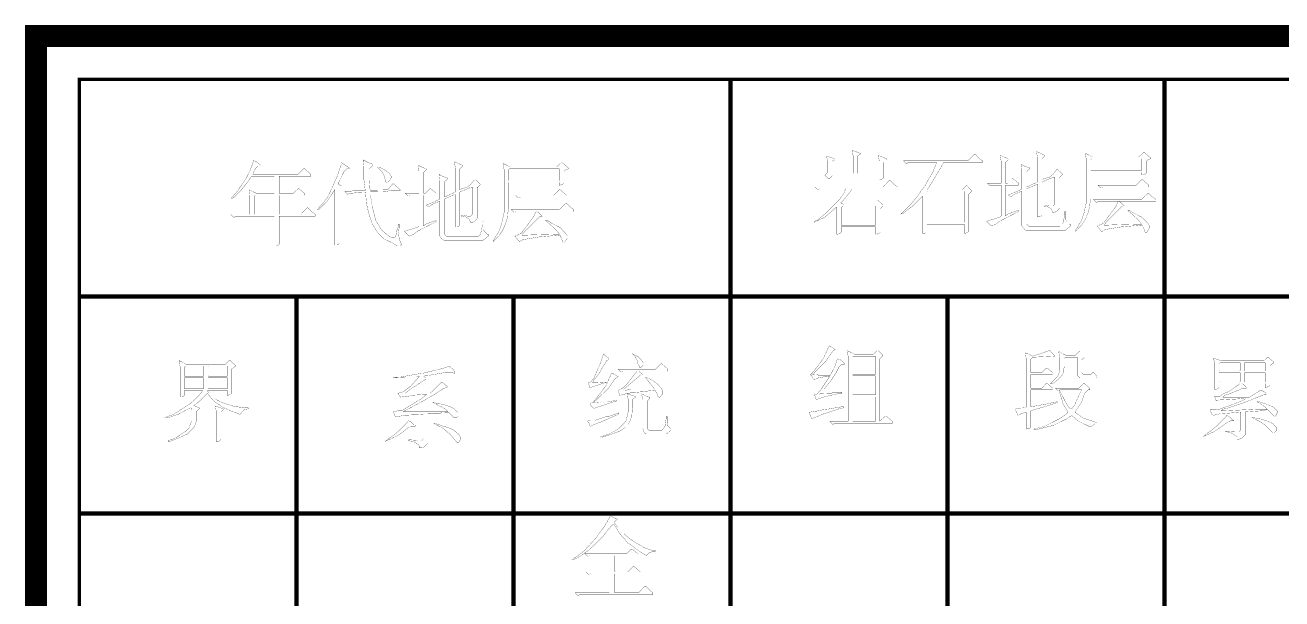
# Model space of a CAD drawing. Extents: x 94 to 452, y -72 to 1042.
# Drawn here: x 93.7 to 151.6, y 991.1 to 1017.5 of the extents above; entities that cross this region are included whole.
import ezdxf

# ---------------------------------------------------------------- set-up
doc = ezdxf.new("R2010")
doc.units = 0
doc.header["$MEASUREMENT"] = 0
doc.layers.add('TREE_LAYER', color=7, linetype='Continuous')

msp = doc.modelspace()

# ---------------------------------------------------------------- linework, layer by layer
at = {"layer": 'TREE_LAYER'}
for points, const_width, elevation in [([(94.22612, 93.001716), (94.22612, 848.485862), (94.22612, 908.832322), (94.22612, 995.005583), (94.22612, 1005.005583), (94.22612, 1017.005583), (126.22612, 1017.005583), (146.22612, 1017.005583), (186.22612, 1017.005583), (191.22612, 1017.005583), (206.22612, 1017.005583), (211.22612, 1017.005583), (221.22612, 1017.005583), (399.22612, 1017.005583), (409.22612, 1017.005583), (451.22612, 1017.005583), (451.22612, 995.005583), (451.22612, 11.113007)], 1, 2891.008799), ([(399.22612, 1015.005583), (221.22612, 1015.005583), (221.22612, 1015.005583), (211.22612, 1015.005583), (211.22612, 1015.005583), (206.22612, 1015.005583), (206.22612, 1015.005583), (191.22612, 1015.005583), (191.22612, 1015.005583), (186.22612, 1015.005583), (186.22612, 1015.005583), (146.22612, 1015.005583), (146.22612, 1015.005583), (126.22612, 1015.005583), (126.22612, 1015.005583), (96.22612, 1015.005583), (96.22612, 1015.005583), (96.22612, 1005.005583), (96.22612, 1005.005583), (96.22612, 995.005583), (96.22612, 995.005583), (96.22612, 908.832322), (96.22612, 908.832322), (96.22612, 848.485862)], 0.15, 2875.008799), ([(126.22612, 1015.005583), (126.22612, 1005.005583)], 0.2, 10), ([(146.22612, 1015.005583), (146.22612, 1005.005583)], 0.2, 10), ([(146.22612, 1015.005583), (146.22612, 1005.005583)], 0.2, 10), ([(104.267352, 1011.266574), (104.251665, 1011.266574), (104.251665, 1011.250888), (104.126175, 1010.890104), (103.922253, 1010.466574), (103.498724, 1009.839123), (103.247744, 1009.556771), (103.247744, 1009.509712), (103.373234, 1009.588143), (103.639901, 1009.85481), (103.953626, 1010.246967), (104.157548, 1010.545006), (105.208528, 1010.545006), (105.208528, 1010.545006), (105.208528, 1009.760692), (105.208528, 1009.760692), (104.377155, 1009.760692), (104.047744, 1009.917555), (104.079116, 1009.650888), (104.079116, 1008.803829), (104.079116, 1008.788143), (103.200685, 1008.788143), (103.326175, 1008.662653), (103.373234, 1008.662653), (103.420293, 1008.709712), (105.208528, 1008.709712), (105.208528, 1008.709712), (105.208528, 1007.32932), (105.302646, 1007.32932), (105.381077, 1007.360692), (105.428136, 1007.407751), (105.428136, 1008.709712), (105.428136, 1008.709712), (107.090881, 1008.709712), (107.090881, 1008.788143), (106.934018, 1008.913633), (106.761469, 1009.086182), (106.71441, 1009.086182), (106.432057, 1008.788143), (105.428136, 1008.788143), (105.428136, 1008.803829), (105.428136, 1009.666574), (105.428136, 1009.666574), (106.58892, 1009.666574), (106.58892, 1009.760692), (106.353626, 1009.964614), (106.306567, 1009.964614), (106.086959, 1009.760692), (105.428136, 1009.760692), (105.428136, 1009.760692), (105.428136, 1010.545006), (105.428136, 1010.545006), (106.886959, 1010.545006), (106.886959, 1010.639123), (106.604606, 1010.890104), (106.557548, 1010.890104), (106.306567, 1010.639123), (104.220293, 1010.639123), (104.220293, 1010.639123), (104.330097, 1010.890104), (104.455587, 1011.015594), (104.581077, 1011.015594), (104.581077, 1011.046967), (104.377155, 1011.219516), (104.267352, 1011.266574), (104.267352, 1011.266574)], 0.01, 1), ([(108.298724, 1011.172457), (108.298724, 1011.172457), (108.298724, 1011.094025), (108.126175, 1010.592065), (107.875195, 1010.011672), (107.671273, 1009.588143), (107.420293, 1009.258731), (107.279116, 1009.117555), (107.200685, 1009.007751), (107.200685, 1009.007751), (107.247744, 1009.007751), (107.639901, 1009.384222), (108.000685, 1009.933241), (108.000685, 1009.933241), (108.000685, 1007.376378), (108.094803, 1007.376378), (108.157548, 1007.407751), (108.204606, 1007.45481), (108.204606, 1009.917555), (108.330097, 1010.043045), (108.330097, 1010.090104), (108.157548, 1010.168535), (108.141861, 1010.184222), (108.424214, 1010.764614), (108.549704, 1010.890104), (108.675195, 1010.921476), (108.298724, 1011.172457), (108.298724, 1011.172457)], 0.01, 1), ([(109.302646, 1011.297947), (109.302646, 1011.297947), (109.302646, 1011.235202), (109.334018, 1010.984222), (109.334018, 1010.419516), (109.396763, 1009.901869), (109.396763, 1009.886182), (108.86343, 1009.886182), (108.722253, 1009.839123), (108.455587, 1009.839123), (108.581077, 1009.713633), (108.753626, 1009.760692), (109.067352, 1009.792065), (109.41245, 1009.807751), (109.459508, 1009.274418), (109.553626, 1008.866574), (109.710489, 1008.3803), (109.961469, 1007.956771), (110.259508, 1007.658731), (110.683038, 1007.45481), (110.886959, 1007.32932), (111.01245, 1007.32932), (111.059508, 1007.376378), (111.059508, 1007.423437), (110.965391, 1007.658731), (110.934018, 1007.941084), (110.949704, 1008.082261), (110.965391, 1008.223437), (110.965391, 1008.333241), (110.934018, 1008.333241), (110.934018, 1008.239123), (110.839901, 1008.003829), (110.808528, 1007.784222), (110.71441, 1007.70579), (110.635979, 1007.70579), (110.432057, 1007.83128), (110.165391, 1008.050888), (109.883038, 1008.50579), (109.710489, 1009.195986), (109.710489, 1009.227359), (109.632057, 1009.697947), (109.632057, 1009.792065), (109.632057, 1009.823437), (110.322253, 1009.839123), (110.573234, 1009.886182), (111.01245, 1009.886182), (111.01245, 1009.917555), (110.683038, 1010.215594), (110.510489, 1010.011672), (110.432057, 1009.917555), (109.632057, 1009.901869), (109.616371, 1009.964614), (109.584999, 1010.419516), (109.584999, 1010.890104), (109.757548, 1011.046967), (109.757548, 1011.094025), (109.553626, 1011.172457), (109.302646, 1011.297947), (109.302646, 1011.297947)], 0.01, 1), ([(113.506567, 1011.219516), (113.506567, 1011.219516), (113.506567, 1011.188143), (113.553626, 1010.937163), (113.553626, 1009.823437), (113.53794, 1009.807751), (113.051665, 1009.588143), (113.051665, 1009.603829), (113.051665, 1010.294025), (113.177155, 1010.419516), (113.177155, 1010.466574), (112.957548, 1010.545006), (112.800685, 1010.639123), (112.832057, 1010.356771), (112.832057, 1009.494025), (112.816371, 1009.478339), (112.204606, 1009.211672), (112.330097, 1009.133241), (112.502646, 1009.258731), (112.832057, 1009.399908), (112.832057, 1009.399908), (112.832057, 1007.784222), (112.910489, 1007.674418), (113.035979, 1007.5803), (114.808528, 1007.5803), (114.918332, 1007.658731), (115.059508, 1007.784222), (115.059508, 1007.878339), (115.01245, 1007.878339), (114.886959, 1008.003829), (114.839901, 1008.113633), (114.839901, 1008.458731), (114.808528, 1008.458731), (114.808528, 1008.317555), (114.71441, 1007.878339), (114.58892, 1007.752849), (113.177155, 1007.752849), (113.051665, 1007.878339), (113.051665, 1009.494025), (113.067352, 1009.509712), (113.53794, 1009.713633), (113.553626, 1009.713633), (113.553626, 1008.207751), (113.647744, 1008.207751), (113.710489, 1008.239123), (113.757548, 1008.286182), (113.757548, 1009.807751), (113.773234, 1009.823437), (114.290881, 1010.043045), (114.33794, 1010.043045), (114.33794, 1010.043045), (114.33794, 1008.788143), (114.259508, 1008.709712), (114.102646, 1008.709712), (113.867352, 1008.756771), (113.835979, 1008.756771), (113.835979, 1008.709712), (114.055587, 1008.662653), (114.181077, 1008.584222), (114.259508, 1008.411672), (114.33794, 1008.411672), (114.46343, 1008.490104), (114.557548, 1008.615594), (114.557548, 1010.043045), (114.58892, 1010.043045), (114.71441, 1010.168535), (114.479116, 1010.388143), (114.432057, 1010.388143), (114.259508, 1010.168535), (114.102646, 1010.043045), (113.835979, 1009.964614), (113.757548, 1009.917555), (113.757548, 1009.933241), (113.757548, 1010.890104), (113.883038, 1011.015594), (113.883038, 1011.046967), (113.679116, 1011.141084), (113.506567, 1011.219516), (113.506567, 1011.219516)], 0.01, 1), ([(118.479116, 1011.172457), (118.432057, 1011.172457), (118.21245, 1010.968535), (116.079116, 1010.968535), (115.749704, 1011.141084), (115.796763, 1010.858731), (115.796763, 1008.866574), (115.702646, 1008.443045), (115.702646, 1008.411672), (115.577155, 1008.035202), (115.451665, 1007.83128), (115.294803, 1007.5803), (115.294803, 1007.533241), (115.592842, 1007.846967), (115.749704, 1008.082261), (115.875195, 1008.395986), (115.953626, 1008.662653), (115.969312, 1008.850888), (116.000685, 1009.039123), (116.000685, 1010.246967), (116.000685, 1010.262653), (118.33794, 1010.262653), (118.33794, 1010.246967), (118.33794, 1010.137163), (118.384999, 1010.137163), (118.494803, 1010.168535), (118.557548, 1010.215594), (118.557548, 1010.764614), (118.635979, 1010.843045), (118.761469, 1010.890104), (118.761469, 1010.921476), (118.479116, 1011.172457), (118.479116, 1011.172457)], 0.01, 1), ([(131.848783, 1011.729811), (131.833097, 1011.729811), (131.833097, 1011.698438), (131.880156, 1011.494517), (131.880156, 1010.678831), (131.86447, 1010.678831), (130.923293, 1010.678831), (130.907607, 1010.678831), (130.907607, 1011.22785), (131.033097, 1011.306282), (131.033097, 1011.306282), (131.033097, 1011.35334), (130.656627, 1011.478831), (130.703685, 1011.243537), (130.703685, 1010.725889), (130.578195, 1010.600399), (130.750744, 1010.42785), (130.782117, 1010.42785), (130.907607, 1010.55334), (130.907607, 1010.584713), (130.923293, 1010.600399), (133.087999, 1010.600399), (133.087999, 1010.584713), (133.087999, 1010.380791), (133.182117, 1010.396478), (133.244862, 1010.42785), (133.291921, 1010.474909), (133.291921, 1011.180791), (133.417411, 1011.306282), (133.417411, 1011.35334), (133.213489, 1011.431772), (133.04094, 1011.510203), (133.087999, 1011.243537), (133.087999, 1010.678831), (133.087999, 1010.678831), (132.084078, 1010.678831), (132.084078, 1010.678831), (132.084078, 1011.478831), (132.209568, 1011.557262), (132.209568, 1011.557262), (132.209568, 1011.604321), (131.848783, 1011.729811), (131.848783, 1011.729811)], 0.01, 2), ([(137.511529, 1011.557262), (137.46447, 1011.557262), (137.166431, 1011.259223), (134.201725, 1011.259223), (134.327215, 1011.133733), (134.374274, 1011.133733), (134.405646, 1011.180791), (135.723293, 1011.180791), (135.723293, 1011.165105), (135.566431, 1010.757262), (135.158587, 1010.05138), (135.033097, 1009.894517), (134.829176, 1009.596478), (134.578195, 1009.298438), (134.076234, 1008.796478), (134.201725, 1008.843537), (134.452705, 1009.047458), (134.578195, 1009.125889), (135.080156, 1009.62785), (135.080156, 1009.62785), (135.080156, 1007.918046), (135.174274, 1007.918046), (135.237019, 1007.949419), (135.284078, 1007.996478), (135.284078, 1008.325889), (135.299764, 1008.341576), (136.993882, 1008.341576), (137.009568, 1008.325889), (137.009568, 1007.918046), (137.056627, 1007.918046), (137.166431, 1007.965105), (137.213489, 1007.996478), (137.213489, 1009.721968), (137.33898, 1009.847458), (137.33898, 1009.878831), (137.135058, 1010.098438), (137.087999, 1010.098438), (136.91545, 1009.925889), (135.31545, 1009.925889), (135.299764, 1009.941576), (135.409568, 1010.082752), (135.786038, 1010.710203), (135.817411, 1010.757262), (136.052705, 1011.180791), (137.84094, 1011.180791), (137.84094, 1011.259223), (137.668391, 1011.384713), (137.511529, 1011.557262), (137.511529, 1011.557262)], 0.01, 2), ([(138.672313, 1011.510203), (138.656627, 1011.510203), (138.656627, 1011.494517), (138.703685, 1011.243537), (138.703685, 1010.223929), (138.703685, 1010.223929), (138.076234, 1010.223929), (138.201725, 1010.098438), (138.248783, 1010.098438), (138.280156, 1010.129811), (138.703685, 1010.129811), (138.703685, 1010.129811), (138.703685, 1008.718046), (138.656627, 1008.670987), (138.029176, 1008.467066), (138.248783, 1008.247458), (138.468391, 1008.341576), (138.625254, 1008.467066), (139.503685, 1008.921968), (139.503685, 1008.969027), (139.487999, 1008.969027), (139.252705, 1008.890595), (139.001725, 1008.796478), (138.923293, 1008.718046), (138.907607, 1008.718046), (138.907607, 1010.129811), (138.923293, 1010.129811), (139.503685, 1010.129811), (139.503685, 1010.223929), (139.252705, 1010.42785), (139.205646, 1010.42785), (139.001725, 1010.223929), (138.907607, 1010.223929), (138.907607, 1011.180791), (139.033097, 1011.306282), (139.033097, 1011.35334), (138.829176, 1011.431772), (138.672313, 1011.510203), (138.672313, 1011.510203)], 0.01, 2), ([(140.335058, 1011.682752), (140.335058, 1011.682752), (140.335058, 1011.65138), (140.382117, 1011.400399), (140.382117, 1010.286674), (140.366431, 1010.270987), (139.880156, 1010.05138), (139.880156, 1010.067066), (139.880156, 1010.757262), (140.005646, 1010.882752), (140.005646, 1010.929811), (139.786038, 1011.008242), (139.629176, 1011.10236), (139.660548, 1010.820007), (139.660548, 1009.957262), (139.644862, 1009.941576), (139.033097, 1009.674909), (139.158587, 1009.596478), (139.331136, 1009.721968), (139.660548, 1009.863144), (139.660548, 1009.863144), (139.660548, 1008.247458), (139.73898, 1008.137654), (139.86447, 1008.043537), (141.637019, 1008.043537), (141.746823, 1008.121968), (141.887999, 1008.247458), (141.887999, 1008.341576), (141.84094, 1008.341576), (141.71545, 1008.467066), (141.668391, 1008.57687), (141.668391, 1008.921968), (141.637019, 1008.921968), (141.637019, 1008.780791), (141.542901, 1008.341576), (141.417411, 1008.216086), (140.005646, 1008.216086), (139.880156, 1008.341576), (139.880156, 1009.957262), (139.895842, 1009.972948), (140.366431, 1010.17687), (140.382117, 1010.17687), (140.382117, 1008.670987), (140.476234, 1008.670987), (140.53898, 1008.70236), (140.586038, 1008.749419), (140.586038, 1010.270987), (140.601725, 1010.286674), (141.119372, 1010.506282), (141.166431, 1010.506282), (141.166431, 1010.506282), (141.166431, 1009.25138), (141.087999, 1009.172948), (140.931136, 1009.172948), (140.695842, 1009.220007), (140.66447, 1009.220007), (140.66447, 1009.172948), (140.884078, 1009.125889), (141.009568, 1009.047458), (141.087999, 1008.874909), (141.166431, 1008.874909), (141.291921, 1008.95334), (141.386038, 1009.078831), (141.386038, 1010.506282), (141.417411, 1010.506282), (141.542901, 1010.631772), (141.307607, 1010.85138), (141.260548, 1010.85138), (141.087999, 1010.631772), (140.931136, 1010.506282), (140.66447, 1010.42785), (140.586038, 1010.380791), (140.586038, 1010.396478), (140.586038, 1011.35334), (140.711529, 1011.478831), (140.711529, 1011.510203), (140.507607, 1011.604321), (140.335058, 1011.682752), (140.335058, 1011.682752)], 0.01, 2), ([(145.307607, 1011.635693), (145.260548, 1011.635693), (145.04094, 1011.431772), (142.907607, 1011.431772), (142.578195, 1011.604321), (142.625254, 1011.321968), (142.625254, 1009.329811), (142.531136, 1008.906282), (142.531136, 1008.874909), (142.405646, 1008.498438), (142.280156, 1008.294517), (142.123293, 1008.043537), (142.123293, 1007.996478), (142.421332, 1008.310203), (142.578195, 1008.545497), (142.703685, 1008.859223), (142.782117, 1009.125889), (142.797803, 1009.314125), (142.829176, 1009.50236), (142.829176, 1010.710203), (142.829176, 1010.725889), (145.166431, 1010.725889), (145.166431, 1010.710203), (145.166431, 1010.600399), (145.213489, 1010.600399), (145.323293, 1010.631772), (145.386038, 1010.678831), (145.386038, 1011.22785), (145.46447, 1011.306282), (145.58996, 1011.35334), (145.58996, 1011.384713), (145.307607, 1011.635693), (145.307607, 1011.635693)], 0.01, 2), ([(142.860548, 1011.337654), (142.876234, 1011.35334), (145.166431, 1011.35334), (145.166431, 1011.337654), (145.166431, 1010.804321), (145.166431, 1010.804321), (142.829176, 1010.804321), (142.829176, 1010.804321), (142.829176, 1011.306282), (142.860548, 1011.337654), (142.860548, 1011.337654)], 0.01, 2), ([(110.055587, 1010.968535), (109.961469, 1010.968535), (110.134018, 1010.795986), (110.259508, 1010.592065), (110.306567, 1010.419516), (110.33794, 1010.294025), (110.384999, 1010.262653), (110.432057, 1010.262653), (110.526175, 1010.356771), (110.58892, 1010.466574), (110.58892, 1010.560692), (110.494803, 1010.686182), (110.353626, 1010.795986), (110.055587, 1010.968535), (110.055587, 1010.968535)], 0.01, 1), ([(111.843822, 1011.046967), (111.828136, 1011.046967), (111.828136, 1011.03128), (111.875195, 1010.7803), (111.875195, 1009.760692), (111.875195, 1009.760692), (111.247744, 1009.760692), (111.373234, 1009.635202), (111.420293, 1009.635202), (111.451665, 1009.666574), (111.875195, 1009.666574), (111.875195, 1009.666574), (111.875195, 1008.25481), (111.828136, 1008.207751), (111.200685, 1008.003829), (111.420293, 1007.784222), (111.639901, 1007.878339), (111.796763, 1008.003829), (112.675195, 1008.458731), (112.675195, 1008.50579), (112.659508, 1008.50579), (112.424214, 1008.427359), (112.173234, 1008.333241), (112.094803, 1008.25481), (112.079116, 1008.25481), (112.079116, 1009.666574), (112.094803, 1009.666574), (112.675195, 1009.666574), (112.675195, 1009.760692), (112.424214, 1009.964614), (112.377155, 1009.964614), (112.173234, 1009.760692), (112.079116, 1009.760692), (112.079116, 1010.717555), (112.204606, 1010.843045), (112.204606, 1010.890104), (112.000685, 1010.968535), (111.843822, 1011.046967), (111.843822, 1011.046967)], 0.01, 1), ([(116.032057, 1010.874418), (116.047744, 1010.890104), (118.33794, 1010.890104), (118.33794, 1010.874418), (118.33794, 1010.341084), (118.33794, 1010.341084), (116.000685, 1010.341084), (116.000685, 1010.341084), (116.000685, 1010.843045), (116.032057, 1010.874418), (116.032057, 1010.874418)], 0.01, 1), ([(133.58996, 1010.349419), (133.542901, 1010.349419), (133.260548, 1010.05138), (130.123293, 1010.05138), (130.248783, 1009.925889), (130.280156, 1009.925889), (130.327215, 1009.972948), (131.535058, 1009.972948), (131.535058, 1009.957262), (131.472313, 1009.816086), (131.456627, 1009.75334), (131.252705, 1009.470987), (130.609568, 1008.82785), (130.217411, 1008.514125), (130.076234, 1008.467066), (130.076234, 1008.420007), (130.484078, 1008.608242), (130.546823, 1008.639615), (130.986038, 1009.000399), (131.111529, 1009.125889), (131.127215, 1009.125889), (131.127215, 1007.870987), (131.221332, 1007.886674), (131.284078, 1007.918046), (131.331136, 1007.965105), (131.331136, 1008.200399), (131.331136, 1008.216086), (132.91545, 1008.216086), (132.91545, 1008.200399), (132.91545, 1007.870987), (132.962509, 1007.870987), (133.087999, 1007.918046), (133.135058, 1007.965105), (133.135058, 1009.047458), (133.260548, 1009.172948), (133.260548, 1009.220007), (133.04094, 1009.423929), (133.009568, 1009.423929), (132.837019, 1009.25138), (131.456627, 1009.25138), (131.31545, 1009.314125), (131.472313, 1009.486674), (131.786038, 1009.878831), (131.833097, 1009.972948), (133.919372, 1009.972948), (133.919372, 1010.05138), (133.762509, 1010.17687), (133.58996, 1010.349419), (133.58996, 1010.349419)], 0.01, 2), ([(145.213489, 1010.380791), (145.166431, 1010.380791), (144.91545, 1010.129811), (143.158587, 1010.129811), (143.284078, 1010.004321), (143.331136, 1010.004321), (143.378195, 1010.05138), (145.511529, 1010.05138), (145.511529, 1010.129811), (145.213489, 1010.380791), (145.213489, 1010.380791)], 0.01, 2), ([(104.330097, 1009.666574), (104.330097, 1009.666574), (105.208528, 1009.666574), (105.208528, 1009.666574), (105.208528, 1008.803829), (105.208528, 1008.788143), (104.298724, 1008.788143), (104.298724, 1008.803829), (104.298724, 1009.635202), (104.330097, 1009.666574), (104.330097, 1009.666574)], 0.01, 1), ([(118.384999, 1009.917555), (118.33794, 1009.917555), (118.086959, 1009.666574), (116.330097, 1009.666574), (116.455587, 1009.541084), (116.502646, 1009.541084), (116.549704, 1009.588143), (118.683038, 1009.588143), (118.683038, 1009.666574), (118.384999, 1009.917555), (118.384999, 1009.917555)], 0.01, 1), ([(135.284078, 1009.831772), (135.299764, 1009.847458), (136.993882, 1009.847458), (137.009568, 1009.831772), (137.009568, 1008.420007), (136.993882, 1008.420007), (135.299764, 1008.420007), (135.284078, 1008.420007), (135.284078, 1009.831772), (135.284078, 1009.831772)], 0.01, 2), ([(145.511529, 1009.75334), (145.46447, 1009.75334), (145.166431, 1009.470987), (142.954666, 1009.470987), (143.080156, 1009.345497), (143.127215, 1009.345497), (143.158587, 1009.37687), (144.084078, 1009.37687), (144.084078, 1009.37687), (144.005646, 1009.172948), (143.425254, 1008.388635), (143.378195, 1008.357262), (143.127215, 1008.247458), (143.331136, 1007.996478), (143.503685, 1008.090595), (143.880156, 1008.15334), (144.272313, 1008.216086), (144.335058, 1008.216086), (145.166431, 1008.294517), (145.135058, 1008.341576), (144.021332, 1008.310203), (144.005646, 1008.310203), (143.644862, 1008.294517), (143.644862, 1008.294517), (143.472313, 1008.294517), (143.456627, 1008.294517), (143.535058, 1008.420007), (144.287999, 1009.172948), (144.382117, 1009.172948), (144.209568, 1009.345497), (144.11545, 1009.37687), (144.11545, 1009.37687), (144.11545, 1009.37687), (145.84094, 1009.37687), (145.84094, 1009.470987), (145.668391, 1009.596478), (145.511529, 1009.75334), (145.511529, 1009.75334)], 0.01, 2), ([(118.683038, 1009.290104), (118.635979, 1009.290104), (118.33794, 1009.007751), (116.126175, 1009.007751), (116.251665, 1008.882261), (116.298724, 1008.882261), (116.330097, 1008.913633), (117.255587, 1008.913633), (117.255587, 1008.913633), (117.177155, 1008.709712), (116.596763, 1007.925398), (116.549704, 1007.894025), (116.298724, 1007.784222), (116.502646, 1007.533241), (116.675195, 1007.627359), (117.051665, 1007.690104), (117.443822, 1007.752849), (117.506567, 1007.752849), (118.33794, 1007.83128), (118.306567, 1007.878339), (117.192842, 1007.846967), (117.177155, 1007.846967), (116.816371, 1007.83128), (116.816371, 1007.83128), (116.643822, 1007.83128), (116.628136, 1007.83128), (116.706567, 1007.956771), (117.459508, 1008.709712), (117.553626, 1008.709712), (117.381077, 1008.882261), (117.286959, 1008.913633), (117.286959, 1008.913633), (117.286959, 1008.913633), (119.01245, 1008.913633), (119.01245, 1009.007751), (118.839901, 1009.133241), (118.683038, 1009.290104), (118.683038, 1009.290104)], 0.01, 1), ([(131.409568, 1009.172948), (131.409568, 1009.172948), (132.91545, 1009.172948), (132.91545, 1009.172948), (132.91545, 1008.294517), (132.91545, 1008.294517), (131.331136, 1008.294517), (131.331136, 1008.294517), (131.331136, 1009.094517), (131.409568, 1009.172948), (131.409568, 1009.172948)], 0.01, 2), ([(144.633097, 1008.969027), (144.53898, 1008.969027), (144.78996, 1008.749419), (145.056627, 1008.498438), (145.182117, 1008.325889), (145.260548, 1008.169027), (145.33898, 1007.965105), (145.417411, 1007.965105), (145.542901, 1008.169027), (145.542901, 1008.247458), (145.46447, 1008.372948), (145.213489, 1008.639615), (144.821332, 1008.843537), (144.633097, 1008.969027), (144.633097, 1008.969027)], 0.01, 2), ([(117.804606, 1008.50579), (117.710489, 1008.50579), (117.961469, 1008.286182), (118.228136, 1008.035202), (118.353626, 1007.862653), (118.432057, 1007.70579), (118.510489, 1007.501869), (118.58892, 1007.501869), (118.71441, 1007.70579), (118.71441, 1007.784222), (118.635979, 1007.909712), (118.384999, 1008.176378), (117.992842, 1008.3803), (117.804606, 1008.50579), (117.804606, 1008.50579)], 0.01, 1), ([(96.22612, 1005.005583), (106.22612, 1005.005583)], 0.2, 10), ([(106.22612, 1005.005583), (116.22612, 1005.005583)], 0.2, 10), ([(106.22612, 1005.005583), (106.22612, 995.005583)], 0.2, 10), ([(116.22612, 1005.005583), (126.22612, 1005.005583)], 0.2, 10), ([(116.22612, 1005.005583), (116.22612, 995.005583)], 0.2, 10), ([(126.22612, 1005.005583), (136.22612, 1005.005583)], 0.2, 10), ([(126.22612, 1005.005583), (126.22612, 995.005583)], 0.2, 10), ([(136.22612, 1005.005583), (146.22612, 1005.005583)], 0.2, 10), ([(136.22612, 1005.005583), (136.22612, 995.005583)], 0.2, 10), ([(146.22612, 1005.005583), (166.22612, 1005.005583)], 0.2, 20), ([(146.22612, 1005.005583), (146.22612, 995.005583)], 0.2, 10), ([(146.22612, 1005.005583), (146.22612, 995.005583)], 0.2, 10), ([(130.777041, 1002.729318), (130.777041, 1002.729318), (130.745668, 1002.666573), (130.526061, 1002.180299), (130.353512, 1001.929318), (130.102531, 1001.599907), (129.929982, 1001.427358), (129.929982, 1001.380299), (129.945668, 1001.395985), (129.961355, 1001.380299), (130.0241, 1001.223436), (130.102531, 1001.176377), (130.27508, 1001.254809), (130.463316, 1001.286181), (130.526061, 1001.301867), (130.557433, 1001.301867), (130.588806, 1001.317554), (130.620178, 1001.317554), (130.667237, 1001.317554), (130.69861, 1001.317554), (130.729982, 1001.33324), (130.761355, 1001.33324), (130.792727, 1001.348926), (130.808414, 1001.33324), (130.40057, 1000.721475), (130.196649, 1000.486181), (130.102531, 1000.470495), (130.180963, 1000.250887), (130.604492, 1000.392063), (131.20057, 1000.53324), (131.216257, 1000.53324), (131.263316, 1000.548926), (131.357433, 1000.548926), (131.357433, 1000.595985), (131.294688, 1000.595985), (131.294688, 1000.580299), (131.169198, 1000.580299), (131.169198, 1000.580299), (131.106453, 1000.580299), (131.106453, 1000.564612), (130.980963, 1000.564612), (130.980963, 1000.564612), (130.918218, 1000.564612), (130.902531, 1000.548926), (130.855472, 1000.548926), (130.839786, 1000.548926), (130.729982, 1000.548926), (130.714296, 1000.53324), (130.337825, 1000.517554), (130.337825, 1000.501867), (130.322139, 1000.517554), (130.541747, 1000.737161), (130.855472, 1001.129318), (131.106453, 1001.505789), (131.231943, 1001.756769), (131.357433, 1001.88226), (131.482923, 1001.88226), (131.482923, 1001.929318), (131.279002, 1002.101867), (131.153512, 1002.13324), (131.028021, 1001.756769), (130.8241, 1001.364612), (130.808414, 1001.380299), (130.27508, 1001.380299), (130.27508, 1001.395985), (130.0241, 1001.411671), (129.992727, 1001.427358), (130.055472, 1001.45873), (130.620178, 1002.023436), (130.902531, 1002.431279), (130.980963, 1002.525397), (131.059394, 1002.556769), (130.871159, 1002.68226), (130.777041, 1002.729318), (130.777041, 1002.729318)], 0.01, 6), ([(131.608414, 1002.50971), (131.608414, 1002.50971), (131.608414, 1002.494024), (131.655472, 1002.243044), (131.655472, 999.262652), (131.639786, 999.246965), (130.808414, 999.246965), (130.933904, 999.121475), (130.980963, 999.121475), (131.028021, 999.168534), (133.694688, 999.168534), (133.694688, 999.246965), (133.412335, 999.497946), (133.365276, 999.497946), (133.114296, 999.262652), (133.114296, 999.262652), (133.114296, 1002.13324), (133.239786, 1002.25873), (133.239786, 1002.305789), (133.035865, 1002.50971), (132.988806, 1002.50971), (132.816257, 1002.352848), (131.937825, 1002.352848), (131.608414, 1002.50971), (131.608414, 1002.50971)], 0.01, 6), ([(140.953545, 1002.504635), (140.906487, 1002.504635), (140.169232, 1002.253654), (139.824134, 1002.410517), (139.855506, 1002.14385), (139.855506, 999.900713), (139.83982, 999.885027), (139.808447, 999.885027), (139.682957, 999.869341), (139.620212, 999.869341), (139.353545, 999.822282), (139.353545, 999.822282), (139.479036, 999.524243), (139.651585, 999.61836), (139.83982, 999.665419), (139.855506, 999.665419), (139.855506, 998.896792), (139.96531, 998.912478), (140.028055, 998.94385), (140.075114, 998.990909), (140.075114, 999.728164), (140.075114, 999.74385), (140.76531, 999.947772), (141.282957, 1000.120321), (141.282957, 1000.151694), (141.267271, 1000.151694), (140.812369, 1000.057576), (140.671192, 1000.026203), (140.63982, 1000.026203), (140.21629, 999.947772), (140.169232, 999.947772), (140.106487, 999.932086), (140.075114, 999.932086), (140.075114, 1000.700713), (140.075114, 1000.700713), (141.079036, 1000.700713), (141.079036, 1000.779145), (140.828055, 1000.998752), (140.780996, 1000.998752), (140.577075, 1000.779145), (140.075114, 1000.779145), (140.075114, 1000.794831), (140.075114, 1001.406596), (140.075114, 1001.406596), (141.079036, 1001.406596), (141.079036, 1001.500713), (140.828055, 1001.704635), (140.780996, 1001.704635), (140.577075, 1001.500713), (140.075114, 1001.500713), (140.075114, 1001.500713), (140.075114, 1002.128164), (140.153545, 1002.206596), (141.157467, 1002.253654), (141.157467, 1002.285027), (140.953545, 1002.504635), (140.953545, 1002.504635)], 0.01, 7), ([(100.820766, 1002.055268), (100.820766, 1002.055268), (100.820766, 1002.023895), (100.867824, 1001.772915), (100.867824, 1000.376836), (100.961942, 1000.376836), (101.024687, 1000.408209), (101.071746, 1000.455268), (101.071746, 1000.659189), (101.071746, 1000.674875), (101.903119, 1000.674875), (101.903119, 1000.659189), (101.746256, 1000.455268), (101.354099, 1000.078797), (100.569785, 999.576836), (100.146256, 999.419973), (100.209001, 999.419973), (100.412923, 999.451346), (100.773707, 999.576836), (101.338413, 999.874875), (101.369785, 999.906248), (101.385472, 999.890562), (101.401158, 999.765071), (101.401158, 999.278797), (101.275668, 998.949385), (101.103119, 998.776836), (100.742334, 998.541542), (100.569785, 998.447424), (100.318805, 998.368993), (100.318805, 998.321934), (100.365864, 998.321934), (100.616844, 998.416052), (100.820766, 998.494483), (101.197236, 998.667032), (101.526648, 998.996444), (101.620766, 999.278797), (101.620766, 999.702326), (101.746256, 999.827817), (101.746256, 999.874875), (101.495275, 999.984679), (101.699197, 1000.125856), (102.122726, 1000.549385), (102.279589, 1000.345464), (102.452138, 1000.157228), (102.891354, 999.874875), (103.283511, 999.702326), (103.299197, 999.702326), (103.628609, 999.576836), (103.83253, 999.796444), (104.005079, 999.827817), (104.005079, 999.874875), (103.879589, 999.874875), (103.503119, 999.921934), (103.440374, 999.921934), (103.220766, 999.984679), (103.158021, 1000.000366), (102.78155, 1000.125856), (102.452138, 1000.298405), (102.201158, 1000.549385), (102.122726, 1000.659189), (102.122726, 1000.674875), (103.03253, 1000.674875), (103.03253, 1000.659189), (103.03253, 1000.455268), (103.079589, 1000.455268), (103.189393, 1000.502326), (103.252138, 1000.549385), (103.252138, 1001.678797), (103.409001, 1001.788601), (103.409001, 1001.804287), (103.409001, 1001.83566), (103.173707, 1002.055268), (103.126648, 1002.055268), (102.954099, 1001.882719), (101.150177, 1001.882719), (100.820766, 1002.055268), (100.820766, 1002.055268)], 0.01, 3), ([(120.381388, 1002.358383), (120.208839, 1001.856422), (120.130408, 1001.699559), (119.926486, 1001.228971), (119.785309, 1001.056422), (119.675506, 1001.025049), (119.753937, 1000.805441), (120.506878, 1001.056422), (120.020604, 1001.025049), (119.942172, 1001.025049), (119.879427, 1001.025049), (119.879427, 1001.025049), (119.926486, 1001.150539), (120.130408, 1001.385833), (120.506878, 1002.028971), (120.632368, 1002.107402), (120.632368, 1002.154461), (120.506878, 1002.232892), (120.381388, 1002.358383), (120.381388, 1002.358383)], 0.01, 5), ([(123.063741, 1001.903481), (123.016682, 1001.903481), (122.765702, 1001.6525), (121.055898, 1001.6525), (121.181388, 1001.52701), (121.21276, 1001.52701), (121.259819, 1001.558383), (121.918643, 1001.558383), (121.918643, 1001.558383), (121.463741, 1000.97799), (121.291192, 1000.805441), (121.055898, 1000.679951), (121.134329, 1000.428971), (121.228447, 1000.47603), (121.542172, 1000.554461), (121.589231, 1000.554461), (121.604917, 1000.570147), (121.746094, 1000.570147), (121.76178, 1000.585833), (121.808839, 1000.585833), (121.808839, 1000.585833), (121.855898, 1000.585833), (121.855898, 1000.585833), (121.965702, 1000.60152), (121.965702, 1000.60152), (122.01276, 1000.60152), (122.01276, 1000.60152), (122.122564, 1000.617206), (122.169623, 1000.617206), (122.232368, 1000.617206), (122.342172, 1000.632892), (122.389231, 1000.632892), (122.389231, 1000.648579), (122.750015, 1000.679951), (122.765702, 1000.664265), (122.859819, 1000.507402), (122.891192, 1000.397598), (122.938251, 1000.350539), (122.969623, 1000.350539), (123.095113, 1000.507402), (123.095113, 1000.679951), (123.016682, 1000.805441), (122.875506, 1000.962304), (122.68727, 1001.103481), (122.483349, 1001.228971), (122.420604, 1001.244657), (122.326486, 1001.27603), (122.3108, 1001.27603), (122.467662, 1001.072108), (122.68727, 1000.805441), (122.734329, 1000.72701), (122.718643, 1000.72701), (121.63629, 1000.72701), (121.63629, 1000.72701), (121.557858, 1000.711324), (121.338251, 1000.679951), (121.306878, 1000.679951), (121.306878, 1000.695637), (121.306878, 1000.72701), (121.651976, 1001.025049), (121.997074, 1001.307402), (122.091192, 1001.40152), (122.185309, 1001.40152), (122.01276, 1001.558383), (122.028447, 1001.558383), (123.346094, 1001.558383), (123.346094, 1001.6525), (123.063741, 1001.903481), (123.063741, 1001.903481)], 0.01, 5), ([(121.730408, 1002.358383), (121.714721, 1002.358383), (121.808839, 1002.264265), (121.918643, 1002.091716), (121.934329, 1002.044657), (121.965702, 1001.903481), (122.059819, 1001.730932), (122.091192, 1001.730932), (122.216682, 1001.856422), (122.216682, 1001.934853), (122.216682, 1001.950539), (122.138251, 1002.060343), (121.965702, 1002.232892), (121.730408, 1002.358383), (121.730408, 1002.358383)], 0.01, 5), ([(131.890767, 1002.25873), (131.906453, 1002.25873), (132.894688, 1002.25873), (132.910374, 1002.25873), (132.910374, 1001.427358), (132.894688, 1001.427358), (131.859394, 1001.427358), (131.859394, 1001.427358), (131.859394, 1002.227358), (131.890767, 1002.25873), (131.890767, 1002.25873)], 0.01, 6), ([(141.377075, 1002.457576), (141.361388, 1002.457576), (141.361388, 1002.426203), (141.408447, 1002.175223), (141.408447, 1001.610517), (141.330016, 1001.375223), (141.235898, 1001.249733), (140.984918, 1000.998752), (141.079036, 1000.998752), (141.220212, 1001.09287), (141.392761, 1001.234046), (141.533937, 1001.406596), (141.580996, 1001.532086), (141.580996, 1001.610517), (141.612369, 1001.76738), (141.612369, 1002.159537), (141.659428, 1002.206596), (142.192761, 1002.206596), (142.208447, 1002.206596), (142.208447, 1001.375223), (142.333937, 1001.249733), (143.086879, 1001.249733), (143.118251, 1001.281105), (143.118251, 1001.328164), (142.961388, 1001.500713), (142.91433, 1001.500713), (142.835898, 1001.406596), (142.4908, 1001.406596), (142.412369, 1001.500713), (142.412369, 1002.081105), (142.537859, 1002.206596), (142.537859, 1002.253654), (142.333937, 1002.457576), (142.286879, 1002.457576), (142.11433, 1002.285027), (141.706487, 1002.285027), (141.377075, 1002.457576), (141.377075, 1002.457576)], 0.01, 7), ([(151.0152, 1002.197344), (150.968142, 1002.197344), (150.795593, 1002.040481), (148.866181, 1002.040481), (148.48971, 1002.165971), (148.536769, 1001.930677), (148.536769, 1000.73852), (148.630887, 1000.73852), (148.693632, 1000.769893), (148.740691, 1000.816951), (148.740691, 1000.9895), (148.756377, 1000.9895), (149.697553, 1000.9895), (149.697553, 1000.9895), (149.650495, 1000.942442), (149.16422, 1000.61303), (148.960298, 1000.534598), (148.787749, 1000.409108), (148.536769, 1000.409108), (148.6152, 1000.1895), (148.740691, 1000.236559), (149.587749, 1000.283618), (149.932847, 1000.314991), (149.96422, 1000.314991), (149.96422, 1000.283618), (149.948534, 1000.267932), (149.383828, 1000.032638), (148.756377, 999.81303), (148.693632, 999.81303), (148.599514, 999.781657), (148.332847, 999.781657), (148.411279, 999.562049), (148.48971, 999.530677), (148.819122, 999.609108), (148.897553, 999.609108), (149.728926, 999.671853), (149.744612, 999.671853), (149.744612, 998.856167), (149.666181, 998.777736), (149.493632, 998.777736), (149.258338, 998.793422), (149.03873, 998.809108), (149.03873, 998.777736), (149.28971, 998.730677), (149.493632, 998.605187), (149.587749, 998.526755), (149.587749, 998.432638), (149.666181, 998.432638), (149.791671, 998.479696), (149.96422, 998.652245), (149.96422, 999.671853), (149.96422, 999.68754), (150.670102, 999.734598), (150.732847, 999.734598), (150.905397, 999.781657), (150.999514, 999.781657), (151.297553, 999.483618), (151.344612, 999.483618), (151.423044, 999.640481), (151.423044, 999.734598), (151.250495, 999.907147), (150.968142, 1000.032638), (150.591671, 1000.158128), (150.51324, 1000.1895), (150.497553, 1000.1895), (150.51324, 1000.142442), (150.717161, 1000.032638), (150.952455, 999.828716), (150.936769, 999.81303), (150.497553, 999.81303), (148.928926, 999.734598), (148.834808, 999.734598), (148.91324, 999.81303), (149.132847, 999.860089), (150.011279, 1000.158128), (150.826965, 1000.48754), (150.921083, 1000.48754), (150.921083, 1000.534598), (150.826965, 1000.61303), (150.670102, 1000.691461), (150.544612, 1000.61303), (150.136769, 1000.362049), (148.928926, 1000.362049), (148.91324, 1000.362049), (149.007357, 1000.456167), (149.258338, 1000.534598), (149.870102, 1000.785579), (149.995593, 1000.785579), (149.995593, 1000.816951), (149.83873, 1000.9895), (149.83873, 1000.9895), (150.874024, 1000.9895), (150.874024, 1000.9895), (150.874024, 1000.816951), (150.921083, 1000.816951), (151.046573, 1000.86401), (151.093632, 1000.911069), (151.093632, 1001.820873), (151.250495, 1001.946363), (151.250495, 1001.946363), (151.250495, 1001.993422), (151.0152, 1002.197344), (151.0152, 1002.197344)], 0.01, 10), ([(148.803436, 1001.946363), (148.803436, 1001.946363), (149.697553, 1001.946363), (149.71324, 1001.946363), (149.71324, 1001.585579), (149.697553, 1001.569893), (148.756377, 1001.569893), (148.740691, 1001.585579), (148.740691, 1001.914991), (148.803436, 1001.946363), (148.803436, 1001.946363)], 0.01, 10), ([(149.917161, 1001.946363), (149.917161, 1001.946363), (150.874024, 1001.946363), (150.874024, 1001.946363), (150.874024, 1001.585579), (150.874024, 1001.569893), (149.917161, 1001.569893), (149.917161, 1001.585579), (149.917161, 1001.946363), (149.917161, 1001.946363)], 0.01, 10), ([(101.103119, 1001.788601), (101.118805, 1001.804287), (101.950177, 1001.804287), (101.950177, 1001.788601), (101.950177, 1001.349385), (101.950177, 1001.333699), (101.071746, 1001.333699), (101.071746, 1001.349385), (101.071746, 1001.757228), (101.103119, 1001.788601), (101.103119, 1001.788601)], 0.01, 3), ([(102.154099, 1001.788601), (102.169785, 1001.804287), (103.03253, 1001.804287), (103.03253, 1001.788601), (103.03253, 1001.349385), (103.03253, 1001.333699), (102.169785, 1001.333699), (102.154099, 1001.349385), (102.154099, 1001.788601), (102.154099, 1001.788601)], 0.01, 3), ([(113.281931, 1001.796673), (112.921147, 1001.671183), (112.889774, 1001.671183), (112.058402, 1001.467262), (112.011343, 1001.467262), (111.023108, 1001.294713), (110.944676, 1001.294713), (110.944676, 1001.294713), (110.866245, 1001.279026), (110.646637, 1001.247654), (110.615265, 1001.247654), (111.242716, 1001.279026), (111.242716, 1001.279026), (111.383892, 1001.279026), (111.383892, 1001.279026), (111.525069, 1001.279026), (111.525069, 1001.294713), (111.666245, 1001.294713), (111.666245, 1001.294713), (111.744676, 1001.294713), (111.885853, 1001.326085), (111.901539, 1001.326085), (111.47801, 1000.855497), (111.164284, 1000.620203), (110.897618, 1000.541772), (111.023108, 1000.369223), (111.415265, 1000.416281), (111.6035, 1000.46334), (111.681931, 1000.46334), (111.681931, 1000.46334), (112.199578, 1000.494713), (112.199578, 1000.494713), (112.230951, 1000.494713), (111.979971, 1000.290791), (111.697618, 1000.118242), (111.572127, 1000.039811), (111.101539, 999.757458), (111.070167, 999.741772), (111.038794, 999.741772), (111.023108, 999.741772), (110.944676, 999.741772), (110.740755, 999.710399), (110.693696, 999.710399), (110.693696, 999.694713), (110.772127, 999.490791), (110.819186, 999.459419), (111.227029, 999.53785), (111.305461, 999.53785), (111.321147, 999.53785), (111.634872, 999.553536), (111.634872, 999.569223), (111.713304, 999.569223), (111.713304, 999.569223), (111.791735, 999.569223), (111.791735, 999.569223), (112.042716, 999.584909), (112.042716, 999.584909), (112.074088, 999.584909), (112.074088, 998.455497), (111.995657, 998.361379), (111.823108, 998.361379), (111.807421, 998.377066), (111.587814, 998.392752), (111.587814, 998.392752), (111.368206, 998.408438), (111.368206, 998.361379), (111.619186, 998.330007), (111.823108, 998.204517), (111.901539, 998.110399), (111.901539, 998.031968), (111.995657, 998.031968), (112.121147, 998.079026), (112.27801, 998.235889), (112.27801, 999.600595), (112.293696, 999.600595), (112.372127, 999.600595), (112.372127, 999.616281), (112.450559, 999.616281), (112.450559, 999.616281), (112.52899, 999.616281), (112.544676, 999.616281), (112.623108, 999.616281), (112.623108, 999.631968), (112.701539, 999.631968), (112.701539, 999.631968), (112.779971, 999.631968), (112.795657, 999.631968), (112.874088, 999.631968), (112.874088, 999.647654), (113.250559, 999.66334), (113.501539, 999.41236), (113.579971, 999.41236), (113.658402, 999.490791), (113.658402, 999.66334), (113.501539, 999.835889), (113.219186, 999.961379), (113.2035, 999.961379), (112.968206, 1000.039811), (112.858402, 1000.055497), (112.827029, 1000.071183), (112.764284, 1000.071183), (112.560363, 1000.118242), (112.52899, 1000.118242), (112.874088, 999.930007), (112.921147, 999.914321), (113.125069, 999.78883), (113.2035, 999.710399), (113.187814, 999.710399), (111.164284, 999.710399), (111.164284, 999.710399), (112.027029, 1000.165301), (112.685853, 1000.557458), (112.999578, 1000.761379), (113.015265, 1000.761379), (113.093696, 1000.792752), (113.2035, 1000.839811), (112.95252, 1001.043732), (112.905461, 1001.043732), (112.560363, 1000.698634), (112.372127, 1000.541772), (111.242716, 1000.541772), (111.242716, 1000.541772), (111.446637, 1000.714321), (112.199578, 1001.200595), (112.199578, 1001.216281), (112.199578, 1001.247654), (112.089774, 1001.341772), (112.089774, 1001.341772), (112.089774, 1001.357458), (112.340755, 1001.373144), (113.062323, 1001.498634), (113.376049, 1001.498634), (113.532912, 1001.467262), (113.501539, 1001.592752), (113.281931, 1001.796673), (113.281931, 1001.796673)], 0.01, 4), ([(120.757858, 1001.479951), (120.757858, 1001.479951), (120.726486, 1001.417206), (120.506878, 1000.930932), (120.334329, 1000.679951), (120.083349, 1000.350539), (119.926486, 1000.17799), (119.926486, 1000.146618), (120.03629, 1000.225049), (120.600996, 1000.774069), (120.883349, 1001.181912), (120.977466, 1001.27603), (121.055898, 1001.307402), (120.851976, 1001.432892), (120.757858, 1001.479951), (120.757858, 1001.479951)], 0.01, 5), ([(131.859394, 1001.33324), (131.859394, 1001.348926), (132.894688, 1001.348926), (132.910374, 1001.33324), (132.910374, 1000.470495), (132.894688, 1000.470495), (131.859394, 1000.470495), (131.859394, 1000.470495), (131.859394, 1001.33324), (131.859394, 1001.33324)], 0.01, 6), ([(148.740691, 1001.491461), (148.756377, 1001.491461), (149.697553, 1001.491461), (149.71324, 1001.491461), (149.71324, 1001.083618), (149.697553, 1001.067932), (148.756377, 1001.067932), (148.740691, 1001.083618), (148.740691, 1001.491461), (148.740691, 1001.491461)], 0.01, 10), ([(149.917161, 1001.491461), (149.917161, 1001.491461), (150.874024, 1001.491461), (150.874024, 1001.491461), (150.874024, 1001.083618), (150.874024, 1001.067932), (149.917161, 1001.067932), (149.917161, 1001.083618), (149.917161, 1001.491461), (149.917161, 1001.491461)], 0.01, 10), ([(101.071746, 1001.255268), (101.071746, 1001.255268), (101.950177, 1001.255268), (101.950177, 1001.255268), (101.950177, 1000.753307), (101.950177, 1000.753307), (101.071746, 1000.753307), (101.071746, 1000.753307), (101.071746, 1001.255268), (101.071746, 1001.255268)], 0.01, 3), ([(102.154099, 1001.255268), (102.169785, 1001.255268), (103.03253, 1001.255268), (103.03253, 1001.255268), (103.03253, 1000.753307), (103.03253, 1000.753307), (102.169785, 1000.753307), (102.154099, 1000.753307), (102.154099, 1001.255268), (102.154099, 1001.255268)], 0.01, 3), ([(142.537859, 1000.998752), (142.4908, 1000.998752), (142.286879, 1000.779145), (141.204526, 1000.779145), (141.330016, 1000.653654), (141.361388, 1000.653654), (141.377075, 1000.653654), (141.56531, 1000.04189), (141.706487, 999.822282), (141.784918, 999.649733), (141.43982, 999.398752), (140.702565, 999.022282), (140.200604, 998.896792), (140.200604, 998.865419), (140.294722, 998.865419), (141.110408, 999.069341), (141.6908, 999.351694), (141.957467, 999.524243), (142.23982, 999.273262), (142.820212, 998.990909), (143.03982, 999.147772), (143.243741, 999.147772), (143.243741, 999.194831), (143.118251, 999.194831), (142.4908, 999.398752), (142.11433, 999.665419), (142.161388, 999.775223), (142.412369, 1000.151694), (142.537859, 1000.528164), (142.710408, 1000.700713), (142.788839, 1000.700713), (142.788839, 1000.779145), (142.537859, 1000.998752), (142.537859, 1000.998752)], 0.01, 7), ([(120.96178, 1000.225049), (120.569623, 1000.146618), (120.381388, 1000.146618), (120.381388, 1000.130932), (120.240211, 1000.130932), (120.240211, 1000.115245), (120.193153, 1000.115245), (120.051976, 1000.099559), (120.004917, 1000.099559), (119.879427, 1000.146618), (119.832368, 1000.099559), (119.753937, 1000.099559), (119.753937, 1000.099559), (119.800996, 999.974069), (119.926486, 999.848579), (120.914721, 1000.17799), (120.96178, 1000.17799), (120.96178, 1000.225049), (120.96178, 1000.225049)], 0.01, 5), ([(121.479427, 1000.523088), (121.463741, 1000.523088), (121.463741, 1000.491716), (121.5108, 1000.287794), (121.5108, 999.67603), (121.432368, 999.330932), (121.432368, 999.299559), (121.338251, 999.174069), (121.118643, 998.954461), (120.883349, 998.797598), (120.632368, 998.672108), (120.255898, 998.546618), (120.255898, 998.515245), (120.302957, 998.515245), (120.789231, 998.672108), (120.899035, 998.719167), (121.118643, 998.797598), (121.385309, 998.970147), (121.5108, 999.095637), (121.589231, 999.2525), (121.683349, 999.503481), (121.699035, 999.707402), (121.699035, 999.723088), (121.699035, 999.770147), (121.699035, 999.770147), (121.714721, 999.864265), (121.714721, 999.92701), (121.714721, 1000.272108), (121.840211, 1000.350539), (121.840211, 1000.350539), (121.840211, 1000.397598), (121.479427, 1000.523088), (121.479427, 1000.523088)], 0.01, 5), ([(122.138251, 1000.523088), (122.138251, 1000.523088), (122.138251, 1000.491716), (122.185309, 1000.240735), (122.185309, 998.923088), (122.263741, 998.719167), (122.373545, 998.672108), (123.267662, 998.672108), (123.283349, 998.687794), (123.393153, 998.750539), (123.471584, 998.844657), (123.471584, 998.923088), (123.346094, 999.048579), (123.314721, 999.174069), (123.314721, 999.472108), (123.267662, 999.472108), (123.267662, 999.37799), (123.220604, 999.095637), (123.220604, 999.048579), (123.142172, 998.923088), (123.063741, 998.844657), (122.467662, 998.844657), (122.389231, 998.923088), (122.389231, 1000.17799), (122.514721, 1000.303481), (122.514721, 1000.350539), (122.3108, 1000.428971), (122.138251, 1000.523088), (122.138251, 1000.523088)], 0.01, 5), ([(131.859394, 1000.376377), (131.859394, 1000.376377), (132.894688, 1000.376377), (132.910374, 1000.376377), (132.910374, 999.262652), (132.894688, 999.246965), (131.859394, 999.246965), (131.859394, 999.262652), (131.859394, 1000.376377), (131.859394, 1000.376377)], 0.01, 6), ([(141.408447, 1000.700713), (141.408447, 1000.700713), (142.396683, 1000.700713), (142.412369, 1000.700713), (142.286879, 1000.449733), (142.082957, 999.994831), (141.941781, 999.822282), (141.910408, 999.822282), (141.784918, 999.947772), (141.675114, 1000.136007), (141.408447, 1000.653654), (141.377075, 1000.669341), (141.408447, 1000.700713), (141.408447, 1000.700713)], 0.01, 7), ([(102.499197, 999.953307), (102.499197, 999.953307), (102.499197, 999.93762), (102.53057, 999.718013), (102.53057, 998.321934), (102.624687, 998.321934), (102.703119, 998.368993), (102.750177, 998.416052), (102.750177, 999.702326), (102.859981, 999.780758), (102.875668, 999.827817), (102.499197, 999.953307), (102.499197, 999.953307)], 0.01, 3), ([(121.08727, 999.644657), (120.600996, 999.472108), (120.491192, 999.472108), (119.973545, 999.299559), (119.785309, 999.299559), (119.628447, 999.268186), (119.706878, 999.174069), (119.753937, 999.032892), (119.753937, 999.017206), (120.03629, 999.142696), (120.255898, 999.221128), (121.040211, 999.566226), (121.08727, 999.597598), (121.08727, 999.644657), (121.08727, 999.644657)], 0.01, 5), ([(131.435865, 999.921475), (131.341747, 999.921475), (131.090767, 999.874416), (131.059394, 999.874416), (130.777041, 999.827358), (130.745668, 999.811671), (130.463316, 999.780299), (130.431943, 999.764612), (130.165276, 999.717554), (130.133904, 999.717554), (129.851551, 999.670495), (129.851551, 999.670495), (129.961355, 999.403828), (129.977041, 999.372456), (130.510374, 999.592063), (131.184884, 999.811671), (131.20057, 999.827358), (131.435865, 999.874416), (131.435865, 999.921475), (131.435865, 999.921475)], 0.01, 6), ([(111.368206, 999.28687), (111.368206, 999.28687), (111.368206, 999.239811), (110.92899, 998.800595), (110.646637, 998.565301), (110.521147, 998.48687), (110.317225, 998.330007), (110.8035, 998.549615), (111.101539, 998.73785), (111.368206, 998.957458), (111.572127, 999.035889), (111.697618, 999.035889), (111.697618, 999.082948), (111.650559, 999.082948), (111.493696, 999.239811), (111.368206, 999.28687), (111.368206, 999.28687)], 0.01, 4), ([(112.560363, 999.161379), (112.52899, 999.161379), (112.95252, 998.957458), (113.250559, 998.706477), (113.391735, 998.565301), (113.627029, 998.282948), (113.705461, 998.282948), (113.721147, 998.298634), (113.783892, 998.408438), (113.783892, 998.533928), (113.705461, 998.659419), (113.45448, 998.86334), (113.391735, 998.894713), (113.140755, 998.98883), (113.015265, 999.020203), (112.748598, 999.114321), (112.701539, 999.130007), (112.560363, 999.161379), (112.560363, 999.161379)], 0.01, 4), ([(149.085789, 999.530677), (149.085789, 999.530677), (149.085789, 999.483618), (148.646573, 999.044402), (148.36422, 998.809108), (148.23873, 998.730677), (148.034808, 998.558128), (148.521083, 998.777736), (148.819122, 998.981657), (149.085789, 999.185579), (149.28971, 999.279696), (149.4152, 999.279696), (149.4152, 999.311069), (149.368142, 999.311069), (149.211279, 999.483618), (149.085789, 999.530677), (149.085789, 999.530677)], 0.01, 10), ([(150.277946, 999.436559), (150.246573, 999.436559), (150.63873, 999.232638), (150.842651, 999.107147), (151.219122, 998.730677), (151.297553, 998.730677), (151.375985, 998.809108), (151.375985, 998.981657), (151.219122, 999.154206), (150.936769, 999.279696), (150.685789, 999.358128), (150.575985, 999.373814), (150.277946, 999.436559), (150.277946, 999.436559)], 0.01, 10), ([(96.22612, 995.005583), (106.22612, 995.005583)], 0.2, 10), ([(106.22612, 995.005583), (116.22612, 995.005583)], 0.2, 10), ([(106.22612, 995.005583), (106.22612, 908.832322)], 0.2, 86.173261), ([(116.22612, 995.005583), (126.22612, 995.005583)], 0.2, 10), ([(116.22612, 995.005583), (116.22612, 978.527106)], 0.2, 16.478477), ([(126.22612, 995.005583), (136.22612, 995.005583)], 0.2, 10), ([(126.22612, 995.005583), (126.22612, 978.527106)], 0.2, 16.478477), ([(136.22612, 995.005583), (146.22612, 995.005583)], 0.2, 10), ([(136.22612, 995.005583), (136.22612, 978.527106)], 0.2, 16.478477), ([(146.22612, 995.005583), (166.22612, 995.005583)], 0.2, 20), ([(146.22612, 995.005583), (146.22612, 978.527106)], 0.2, 16.478477), ([(146.22612, 995.005583), (146.22612, 978.527106)], 0.2, 16.478477), ([(120.695761, 994.918397), (120.695761, 994.90271), (120.444781, 994.447808), (120.115369, 994.008593), (120.021251, 993.867416), (119.472232, 993.271338), (119.158506, 993.036044), (118.89184, 992.863495), (118.985957, 992.863495), (119.346742, 993.067416), (119.676153, 993.30271), (120.005565, 993.60075), (120.366349, 993.961534), (120.570271, 994.243887), (120.821251, 994.52624), (120.836938, 994.52624), (120.946742, 994.385063), (121.072232, 994.165455), (121.197722, 993.992906), (121.338898, 993.85173), (121.480075, 993.663495), (121.495761, 993.647808), (121.746742, 993.490946), (121.840859, 993.396828), (122.076153, 993.239965), (122.358506, 993.067416), (122.499683, 993.208593), (122.609487, 993.239965), (122.782036, 993.239965), (122.782036, 993.287024), (122.703604, 993.287024), (122.311447, 993.412514), (121.934977, 993.616436), (121.621251, 993.820357), (121.323212, 994.071338), (121.025173, 994.369377), (120.86831, 994.604671), (120.86831, 994.620357), (120.86831, 994.620357), (121.025173, 994.745848), (120.821251, 994.824279), (120.695761, 994.918397), (120.695761, 994.918397)], 0.01, 114), ([(121.699683, 993.365455), (121.652624, 993.365455), (121.448702, 993.161534), (119.519291, 993.161534), (119.644781, 993.036044), (119.69184, 993.036044), (119.738898, 993.067416), (120.648702, 993.067416), (120.648702, 993.067416), (120.648702, 992.330161), (120.648702, 992.314475), (119.566349, 992.314475), (119.69184, 992.188985), (119.738898, 992.188985), (119.770271, 992.236044), (120.648702, 992.236044), (120.648702, 992.236044), (120.648702, 991.357612), (120.648702, 991.357612), (119.064389, 991.357612), (119.189879, 991.232122), (119.236938, 991.232122), (119.26831, 991.279181), (122.656545, 991.279181), (122.656545, 991.357612), (122.499683, 991.483103), (122.327134, 991.655652), (122.280075, 991.655652), (121.997722, 991.357612), (120.915369, 991.357612), (120.899683, 991.357612), (120.899683, 992.236044), (120.915369, 992.236044), (122.076153, 992.236044), (122.076153, 992.314475), (121.7938, 992.565455), (121.746742, 992.565455), (121.495761, 992.314475), (120.915369, 992.314475), (120.899683, 992.330161), (120.899683, 993.067416), (120.915369, 993.067416), (121.950663, 993.067416), (121.950663, 993.161534), (121.699683, 993.365455), (121.699683, 993.365455)], 0.01, 114)]:
    msp.add_lwpolyline(points, dxfattribs=dict(at, const_width=const_width, elevation=elevation))

doc.saveas('drawing.dxf')
